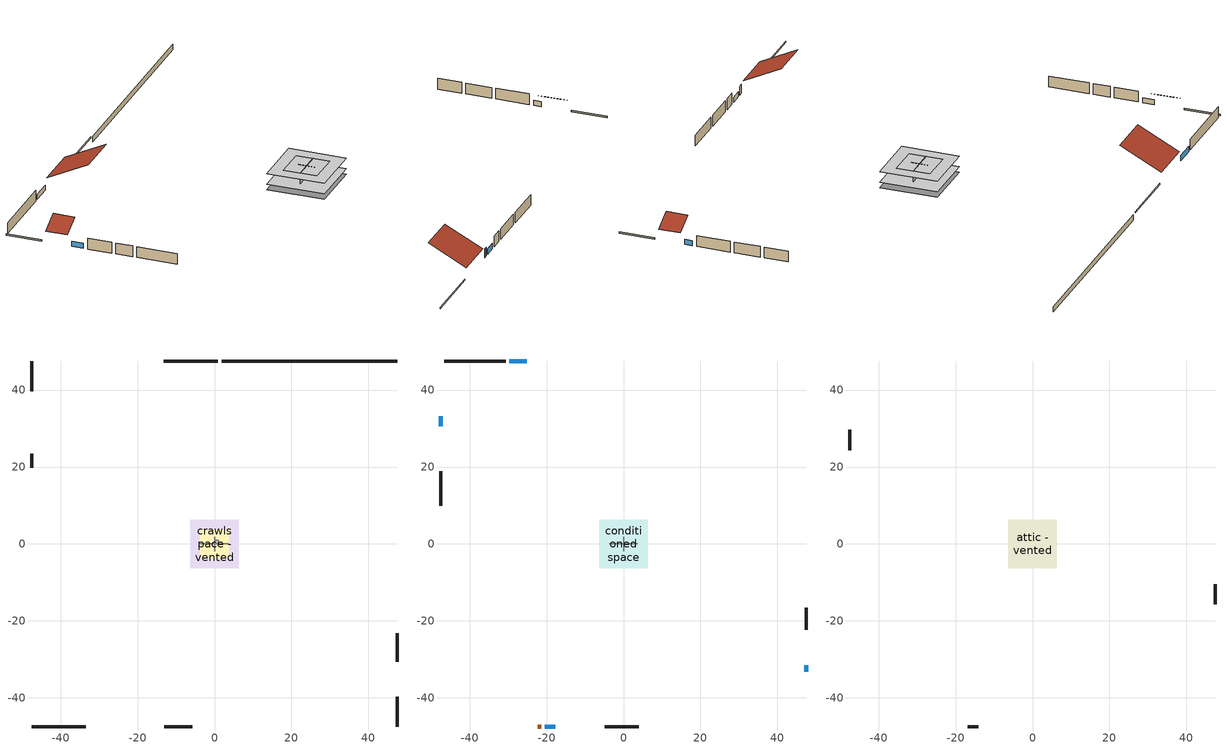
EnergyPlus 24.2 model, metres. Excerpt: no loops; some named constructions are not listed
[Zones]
air source heat pump airloop ret air zone
 floor adiabatic (AdiabaticConst): 0,0 0,1 1,1 1,0 z0
 wall adiabatic (AdiabaticConst): 0,1 0,0 1,0 1,1 0,1 z0:1
 ceiling adiabatic (AdiabaticConst): 1,0 1,1 0,1 0,0 z1
crawlspace - vented
 floor foundation (Slab2 construction): -6.28,-6.28 -6.28,6.28 6.28,6.28 6.28,-6.28 z-0.91
 wall outside (RimJoist1 construction): 0.9,47.55 -13.15,47.55 z0.3:0.61
 wall outside (RimJoist2 construction): 47.55,-47.55 47.55,-39.74 z0.3:0.61
 wall outside (RimJoist3 construction): -47.55,-47.55 -33.5,-47.55 z0.3:0.61
 wall outside (RimJoist4 construction): -47.55,47.55 -47.55,39.74 z0.3:0.61
 wall foundation (FoundationWall1 construction): 47.55,47.55 1.83,47.55 z-0.91:0.3
garage
 floor foundation (Slab1 construction): -3.66,-3.66 -3.66,3.66 3.66,3.66 3.66,-3.66 z0
 wall outside (Wall1 construction): 47.55,-30.54 47.55,-23.22 z0.3:2.74
 wall outside (Wall12 construction): -47.55,23.48 -47.55,19.82 z0.3:2.74
 wall outside (Wall2 construction): -13.11,-47.55 -5.8,-47.55 z0.3:2.74
 wall to conditioned space (Wall5 construction Reversed): 3.66,0 -3.66,0 z0.3:2.74
 wall to conditioned space (Wall6 construction Reversed): 0,1.83 0,-1.83 z0.3:2.74
conditioned space
 floor to crawlspace - vented (Floor2 construction): -6.28,-6.28 -6.28,6.28 6.28,6.28 6.28,-6.28 z0.3
 wall outside (AdiabaticWallConstruction 1): -22.25,-47.55 -21.33,-47.55 z0.3:2.34
 wall outside (AdiabaticWallConstruction): -25.17,47.55 -29.65,47.55 / -20.41,-47.55 -17.72,-47.55 z0.3:1.49; 47.55,-33.15 47.55,-31.47 z0.3:1.43; -47.55,33.15 -47.55,30.59 z0.3:1.46
 wall outside (Wall3 construction): -30.58,47.55 -46.62,47.55 z0.3:2.74
 wall outside (Wall4 construction): 47.55,-22.3 47.55,-16.61 z0.3:2.74
 wall outside (Wall7 construction): -4.87,-47.55 3.97,-47.55 z0.3:2.74
 wall outside (Wall8 construction): -47.55,18.89 -47.55,9.98 z0.3:2.74
 window (WindowConstruction): -25.17,47.55 -29.65,47.55 z0.3:1.49
 window (WindowConstruction 1): 47.55,-33.15 47.55,-31.47 z0.3:1.43
 window (WindowConstruction 2): -20.4,-47.55 -17.72,-47.55 z0.3:1.49
 window (WindowConstruction 3): -47.55,33.15 -47.55,30.59 z0.3:1.46
 door (Door): -22.25,-47.55 -21.33,-47.55 z0.3:2.34
attic - vented
 floor to garage (Floor1 construction): -3.66,-3.66 -3.66,3.66 3.66,3.66 3.66,-3.66 z2.74
 floor to conditioned space (Floor3 construction Reversed): -6.28,-6.28 -6.28,6.28 6.28,6.28 6.28,-6.28 z2.74
 wall outside (Wall10 construction): -47.55,29.66 -47.55,24.41 z0.3:2.74
 wall outside (Wall11 construction): -16.79,-47.55 -14.04,-47.55 z0.3:2.74
 wall outside (Wall9 construction): 47.55,-15.68 47.55,-10.42 z0.3:2.74
 roof outside (Roof1 construction): -24.24,47.55,2.74 -24.24,38.46,7.29 -14.08,38.46,7.29 -14.08,47.55,2.74
 roof outside (Roof2 construction): 47.55,-34.08,2.74 43.31,-34.08,4.86 43.31,-38.82,4.86 47.55,-38.82,2.74
 roof outside (Roof3 construction): -47.55,34.08,2.74 -43.31,34.08,4.86 -43.31,38.82,4.86 -47.55,38.82,2.74
 roof outside (Roof4 construction): -23.18,-47.55,2.74 -23.18,-39.15,6.94 -32.57,-39.15,6.94 -32.57,-47.55,2.74
[Material] Roughness=Rough; Thermal Absorptance=0.9
Name | Thickness {m} | Conductivity {W/m-K} | Density {kg/m3} | Specific Heat {J/kg-K} | Solar Absorptance | Visible Absorptance
ceiling loosefill ins | 0.254 | 0.0480833 | 16.02 | 1046.75 | 0.7 | 0.7
ceiling stud and cavity 1 | 0.1397 | 0.104117 | 65.682 | 1177.47 | 0.7 | 0.7
floor covering | 0.0127 | 0.0433444 | 54.468 | 1339.84 | 0.6 | 0.6
floor stud and cavity | 0.1397 | 0.923637 | 92.3553 | 1139.71 | 0.7 | 0.7
gypsum board | 0.0127 | 0.160291 | 801 | 837.4 | 0.6 | 0.6
osb sheathing 0.5 in. 2; osb sheathing 0.5 in. 3 | 0.0127 | 0.115458 | 512.64 | 1214.23 | 0.7 | 0.7
osb sheathing 0.75 in. | 0.01905 | 0.115458 | 512.64 | 1214.23 | 0.7 | 0.7
wall stud and cavity 2 | 0.1397 | 0.0856282 | 139.0536 | 1170.24 | 0.7 | 0.7
[Construction]
Floor2 construction Reversed: floor covering, osb sheathing 0.75 in., floor stud and cavity
Floor3 construction: ceiling loosefill ins, ceiling stud and cavity 1, gypsum board
Wall5 construction: osb sheathing 0.5 in. 2, wall stud and cavity 2, gypsum board
Wall6 construction: osb sheathing 0.5 in. 3, wall stud and cavity 2, gypsum board
[EnergyManagementSystem:Program]
total_airflows_program: Set total_infil_flow_rate = 0; Set total_mechvent_flow_rate = 0; Set total_natvent_flow_rate = 0; Set total_whf_flow_rate = 0; Set total_infil_flow_rate = total_infil_flow_rate + (infil_program_Qinf * 1); Set total_mechvent_flow_rate = total_mechvent_flow_rate + (infil_program_Qfan * 1); Set total_natvent_flow_rate = total_natvent_flow_rate + (natural_vent_program_Qnv * 1); Set total_whf_flow_rate = total_whf_flow_rate + (natural_vent_program_Qwhf * 1)
total_loads_program: Set loads_htg_tot = 0; Set loads_clg_tot = 0; If htg_load_cond > 0; Set loads_htg_tot = loads_htg_tot + (htg_load_cond - clg_load_cond) * 1.0; Set loads_htg_tot = loads_htg_tot + (htg_load_duct - clg_load_duct) * 1.0; EndIf; Set loads_htg_tot = (@Max loads_htg_tot 0); If clg_load_cond > 0; Set loads_clg_tot = loads_clg_tot + (clg_load_cond - htg_load_cond) * 1.0; Set loads_clg_tot = loads_clg_tot + (clg_load_duct - htg_load_duct) * 1.0; EndIf; Set loads_clg_tot = (@Max loads_clg_tot 0)
unmet_hours_program: Set htg_unmet_hours = 0; Set clg_unmet_hours = 0; Set unit_htg_unmet_hours = 0; If ((DayOfYear >= 1) && (DayOfYear <= 365)); Set unit_htg_unmet_hours = unit_htg_unmet_hours + conditioned_space_htg_unmet_s; If unit_htg_unmet_hours > htg_unmet_hours; Set htg_unmet_hours = unit_htg_unmet_hours; EndIf; EndIf; Set unit_clg_unmet_hours = 0; If ((DayOfYear >= 1) && (DayOfYear <= 365)); Set unit_clg_unmet_hours = unit_clg_unmet_hours + conditioned_space_clg_unmet_s; If unit_clg_unmet_hours > clg_unmet_hours; Set clg_unmet_hours = unit_clg_unmet_hours; EndIf; EndIf
water_heater_Control: Set water_heater_HPWHSchedOverride = water_heater_T_set; If (water_heater_amb_temp<5.56) || (water_heater_amb_temp>48.89); Set water_heater_UESchedOverride = water_heater_T_set; Set water_heater_LESchedOverride = water_heater_T_set; Else; Set water_heater_UESchedOverride = water_heater_T_set - 9.0; Set water_heater_LESchedOverride = 0; EndIf
water_heater_hpwh_EC_adj: If WarmupFlag == 0; Set dhw_e_cons = water_heater_tank_energy + water_heater_tank_on_cycle_parasitic + water_heater_tank_off_cycle_parasitic + water_heater_coil_energy + water_heater_fan_energy; Set water_heater_hpwh_ec_adj_act = 0.0 * dhw_e_cons / 1; EndIf
water_heater_InletAir: Set water_heater_Tamb_act = water_heater_amb_temp; Set water_heater_RHamb_act = 0; Set water_heater_RHamb_act = water_heater_RHamb_act + (water_heater_amb_rh / 100) / 1; Set water_heater_sens_act = (0 - water_heater_sens_cool - (water_heater_tl + water_heater_fan_pwr)) / 1; Set water_heater_lat_act = (0 - water_heater_lat_cool) / 1
[EnergyManagementSystem:Subroutine]
air_source_heat_pump_airloop_0_duct_subroutine: Set AH_MFR = air_source_heat_pump_airloop_AH_MFR / 1; If AH_MFR > 0; Set AH_Tout = air_source_heat_pump_airloop_AH_Tout; Set AH_Wout = air_source_heat_pump_airloop_AH_Wout; Set RA_T = air_source_heat_pump_airloop_RA_T; Set RA_W = air_source_heat_pump_airloop_Ra_W; Set Fan_RTF = air_source_heat_pump_airloop_Fan_RTF; Set DZ_T = air_source_heat_pump_airloop_0_DZ_T; Set DZ_W = air_source_heat_pump_airloop_0_DZ_W; Set AH_VFR = air_source_heat_pump_airloop_AH_VFR / 1; Set h_SA = (@HFnTdbW AH_Tout AH_Wout); Set h_RA = (@HFnTdbW RA_T RA_W); Set h_fg = (@HfgAirFnWTdb AH_Wout AH_Tout); Set h_DZ = (@HFnTdbW DZ_T DZ_W); Set air_cp = 1006.0; Set f_sup = 0.133; Set f_ret = 0.067; Set sup_lk_mfr = f_sup * AH_MFR; Set ret_lk_mfr = f_ret * AH_MFR; Set SupTotLkToCond = sup_lk_mfr*(h_RA - h_SA); Set SupLatLkToCond = sup_lk_mfr*h_fg*(RA_W-AH_Wout); Set SupSensLkToCond = SupTotLkToCond-SupLatLkToCond; Set supply_ua = 142.257; Set eTm = 0-((Fan_RTF/(AH_MFR*air_cp))*supply_ua); Set t_sup = DZ_T+((AH_Tout-DZ_T)*(@Exp eTm)); Set SupCondToCond = AH_MFR*air_cp*(t_sup-AH_Tout); Set SupCondToDZ = 0-SupCondToCond; Set return_ua = 26.344; Set eTm = 0-((Fan_RTF/(AH_MFR*air_cp))*return_ua); Set t_ret = DZ_T+((RA_T-DZ_T)*(@Exp eTm)); Set RetCondToRP = AH_MFR*air_cp*(t_ret-RA_T); Set RetCondToDZ = 0-RetCondToRP; Set RetLatLkToRP = 0; Set RetSensLkToRP = ret_lk_mfr*air_cp*(DZ_T-RA_T); Set SupTotLkToDZ = sup_lk_mfr*(h_SA-h_DZ); Set SupLatLkToDZ = sup_lk_mfr*h_fg*(AH_Wout-DZ_W); Set SupSensLkToDZ = SupTotLkToDZ-SupLatLkToDZ; Set FracOutsideToCond = 1.0; Set FracOutsideToDZ = 0.0; Set FracCondToOutside = 0.0; Set FracDZToOutside = 1.0; Set FracDZToCond = 0.0; Set FracCondToDZ = 0.0; Set lk_imbal_vfr = @ABS(f_sup - f_ret) * AH_VFR; Set ImbalLkCondToDZ = lk_imbal_vfr * FracCondToDZ; Set ImbalLkDZToCond = lk_imbal_vfr * FracDZToCond; Set ImbalLkOutsideToCond = lk_imbal_vfr * FracOutsideToCond; Set ImbalLkOutsideToDZ = lk_imbal_vfr * FracOutsideToDZ; Set ImbalLkCondToOutside = lk_imbal_vfr * FracCondToOutside; Set ImbalLkDZToOutside = lk_imbal_vfr * FracDZToOutside; Else; Set SupLatLkToCond = 0; Set SupSensLkToCond = 0; Set SupCondToCond = 0; Set RetCondToRP = 0; Set RetLatLkToRP = 0; Set RetSensLkToRP = 0; Set RetCondToDZ = 0; Set SupCondToDZ = 0; Set SupLatLkToDZ = 0; Set SupSensLkToDZ = 0; Set ImbalLkCondToDZ = 0; Set ImbalLkDZToCond = 0; Set ImbalLkOutsideToCond = 0; Set ImbalLkOutsideToDZ = 0; Set ImbalLkCondToOutside = 0; Set ImbalLkDZToOutside = 0; EndIf; Set air_source_heat_pump_airloop_0_SupLatLkToCond = SupLatLkToCond; Set air_source_heat_pump_airloop_0_SupSensLkToCond = SupSensLkToCond; Set air_source_heat_pump_airloop_0_SupCondToLv = SupCondToCond; Set air_source_heat_pump_airloop_0_RetCondToRP = RetCondToRP; Set air_source_heat_pump_airloop_0_RetLatLkToRP = RetLatLkToRP; Set air_source_heat_pump_airloop_0_RetSensLkToRP = RetSensLkToRP; Set air_source_heat_pump_airloop_0_RetCondToDZ = RetCondToDZ; Set air_source_heat_pump_airloop_0_SupCondToDZ = SupCondToDZ; Set air_source_heat_pump_airloop_0_SupLatLkToDZ = SupLatLkToDZ; Set air_source_heat_pump_airloop_0_SupSensLkToDZ = SupSensLkToDZ; Set air_source_heat_pump_airloop_0_ZoneMixCondToDZ = ImbalLkCondToDZ; Set air_source_heat_pump_airloop_0_ZoneMixDZToCond = ImbalLkDZToCond; Set air_source_heat_pump_airloop_0_DuctImbalLkSupFanEquivCond = ImbalLkCondToOutside; Set air_source_heat_pump_airloop_0_DuctImbalLkExhFanEquivCond = ImbalLkOutsideToCond; Set air_source_heat_pump_airloop_0_DuctImbalLkSupFanEquivDZ = ImbalLkDZToOutside; Set air_source_heat_pump_airloop_0_DuctImbalLkExhFanEquivDZ = ImbalLkOutsideToDZ
[EnergyManagementSystem:ProgramCallingManager]
air_source_heat_pump_airloop_0_duct_program_calling_manager: EndOfSystemTimestepAfterHVACReporting; air_source_heat_pump_airloop_0_duct_program
air_source_heat_pump_supply_fan_disaggregate_program_calling_manager: EndOfSystemTimestepBeforeHVACReporting; air_source_heat_pump_supply_fan_disaggregate_program
component_loads_program_calling_manager: EndOfZoneTimestepAfterZoneReporting; component_loads_program
crawlspace_vented_1_duct_leakage_imbalance_infil_program_calling_manager: BeginZoneTimestepAfterInitHeatBalance; crawlspace_vented_1_duct_leakage_imbalance_infil_program
fridge_schedule_program_calling_manager: BeginZoneTimestepAfterInitHeatBalance; fridge_schedule_program
infil_program_calling_manager: BeginZoneTimestepAfterInitHeatBalance; infil_program
natural_vent_program_calling_manager: BeginZoneTimestepAfterInitHeatBalance; natural_vent_program
total_airflows_program_calling_manager: EndOfZoneTimestepAfterZoneReporting; total_airflows_program
total_loads_program_calling_manager: EndOfZoneTimestepAfterZoneReporting; total_loads_program
unmet_hours_program_calling_manager: EndOfZoneTimestepBeforeZoneReporting; unmet_hours_program
water_heater_hpwh_EC_adj_ProgramManager: EndOfSystemTimestepBeforeHVACReporting; water_heater_hpwh_EC_adj
water_heater_ProgramManager: InsideHVACSystemIterationLoop; water_heater_Control; water_heater_InletAir
[EnergyManagementSystem:OutputVariable]
Name | EMS Variable | Type of Data in Variable | Update Frequency | EMS Program or Subroutine | Units
air source heat pump supply fan disaggregate clg | air_source_heat_pump_supply_fan_clg | Summed | SystemTimestep | air_source_heat_pump_supply_fan_disaggregate_program | J
air source heat pump supply fan disaggregate htg backup | air_source_heat_pump_supply_fan_backup_htg | Summed | SystemTimestep | air_source_heat_pump_supply_fan_disaggregate_program | J
air source heat pump supply fan disaggregate htg primary | air_source_heat_pump_supply_fan_primary_htg | Summed | SystemTimestep | air_source_heat_pump_supply_fan_disaggregate_program | J
loads_htg_tot_peakload_outvar; loads_htg_tot_annual_outvar; loads_htg_tot_timeseries_outvar | loads_htg_tot | Summed | ZoneTimestep | total_loads_program | J
loads_clg_tot_peakload_outvar; loads_clg_tot_annual_outvar; loads_clg_tot_timeseries_outvar | loads_clg_tot | Summed | ZoneTimestep | total_loads_program | J
htg_unmet_hours_annual_outvar; htg_unmet_hours_timeseries_outvar | htg_unmet_hours | Summed | ZoneTimestep | unmet_hours_program | hr
clg_unmet_hours_annual_outvar; clg_unmet_hours_timeseries_outvar | clg_unmet_hours | Summed | ZoneTimestep | unmet_hours_program | hr
loads_htg_roofs_annual_outvar; loads_htg_roofs_timeseries_outvar | loads_htg_roofs | Summed | ZoneTimestep | component_loads_program | J
loads_htg_ceilings_annual_outvar; loads_htg_ceilings_timeseries_outvar | loads_htg_ceilings | Summed | ZoneTimestep | component_loads_program | J
loads_htg_walls_annual_outvar; loads_htg_walls_timeseries_outvar | loads_htg_walls | Summed | ZoneTimestep | component_loads_program | J
loads_htg_rim_joists_annual_outvar; loads_htg_rim_joists_timeseries_outvar | loads_htg_rim_joists | Summed | ZoneTimestep | component_loads_program | J
loads_htg_foundation_walls_annual_outvar; loads_htg_foundation_walls_timeseries_outvar | loads_htg_foundation_walls | Summed | ZoneTimestep | component_loads_program | J
loads_htg_doors_annual_outvar; loads_htg_doors_timeseries_outvar | loads_htg_doors | Summed | ZoneTimestep | component_loads_program | J
loads_htg_windows_conduction_annual_outvar; loads_htg_windows_conduction_timeseries_outvar | loads_htg_windows_conduction | Summed | ZoneTimestep | component_loads_program | J
loads_htg_windows_solar_annual_outvar; loads_htg_windows_solar_timeseries_outvar | loads_htg_windows_solar | Summed | ZoneTimestep | component_loads_program | J
loads_htg_skylights_conduction_annual_outvar; loads_htg_skylights_conduction_timeseries_outvar | loads_htg_skylights_conduction | Summed | ZoneTimestep | component_loads_program | J
loads_htg_skylights_solar_annual_outvar; loads_htg_skylights_solar_timeseries_outvar | loads_htg_skylights_solar | Summed | ZoneTimestep | component_loads_program | J
loads_htg_floors_annual_outvar; loads_htg_floors_timeseries_outvar | loads_htg_floors | Summed | ZoneTimestep | component_loads_program | J
loads_htg_slabs_annual_outvar; loads_htg_slabs_timeseries_outvar | loads_htg_slabs | Summed | ZoneTimestep | component_loads_program | J
loads_htg_internal_mass_annual_outvar; loads_htg_internal_mass_timeseries_outvar | loads_htg_internal_mass | Summed | ZoneTimestep | component_loads_program | J
loads_htg_infil_annual_outvar; loads_htg_infil_timeseries_outvar | loads_htg_infil | Summed | ZoneTimestep | component_loads_program | J
loads_htg_natvent_annual_outvar; loads_htg_natvent_timeseries_outvar | loads_htg_natvent | Summed | ZoneTimestep | component_loads_program | J
loads_htg_mechvent_annual_outvar; loads_htg_mechvent_timeseries_outvar | loads_htg_mechvent | Summed | ZoneTimestep | component_loads_program | J
loads_htg_whf_annual_outvar; loads_htg_whf_timeseries_outvar | loads_htg_whf | Summed | ZoneTimestep | component_loads_program | J
loads_htg_ducts_annual_outvar; loads_htg_ducts_timeseries_outvar | loads_htg_ducts | Summed | ZoneTimestep | component_loads_program | J
loads_htg_intgains_annual_outvar; loads_htg_intgains_timeseries_outvar | loads_htg_intgains | Summed | ZoneTimestep | component_loads_program | J
loads_htg_lighting_annual_outvar; loads_htg_lighting_timeseries_outvar | loads_htg_lighting | Summed | ZoneTimestep | component_loads_program | J
loads_clg_roofs_annual_outvar; loads_clg_roofs_timeseries_outvar | loads_clg_roofs | Summed | ZoneTimestep | component_loads_program | J
loads_clg_ceilings_annual_outvar; loads_clg_ceilings_timeseries_outvar | loads_clg_ceilings | Summed | ZoneTimestep | component_loads_program | J
loads_clg_walls_annual_outvar; loads_clg_walls_timeseries_outvar | loads_clg_walls | Summed | ZoneTimestep | component_loads_program | J
loads_clg_rim_joists_annual_outvar; loads_clg_rim_joists_timeseries_outvar | loads_clg_rim_joists | Summed | ZoneTimestep | component_loads_program | J
loads_clg_foundation_walls_annual_outvar; loads_clg_foundation_walls_timeseries_outvar | loads_clg_foundation_walls | Summed | ZoneTimestep | component_loads_program | J
loads_clg_doors_annual_outvar; loads_clg_doors_timeseries_outvar | loads_clg_doors | Summed | ZoneTimestep | component_loads_program | J
loads_clg_windows_conduction_annual_outvar; loads_clg_windows_conduction_timeseries_outvar | loads_clg_windows_conduction | Summed | ZoneTimestep | component_loads_program | J
loads_clg_windows_solar_annual_outvar; loads_clg_windows_solar_timeseries_outvar | loads_clg_windows_solar | Summed | ZoneTimestep | component_loads_program | J
loads_clg_skylights_conduction_annual_outvar; loads_clg_skylights_conduction_timeseries_outvar | loads_clg_skylights_conduction | Summed | ZoneTimestep | component_loads_program | J
loads_clg_skylights_solar_annual_outvar; loads_clg_skylights_solar_timeseries_outvar | loads_clg_skylights_solar | Summed | ZoneTimestep | component_loads_program | J
loads_clg_floors_annual_outvar; loads_clg_floors_timeseries_outvar | loads_clg_floors | Summed | ZoneTimestep | component_loads_program | J
loads_clg_slabs_annual_outvar; loads_clg_slabs_timeseries_outvar | loads_clg_slabs | Summed | ZoneTimestep | component_loads_program | J
loads_clg_internal_mass_annual_outvar; loads_clg_internal_mass_timeseries_outvar | loads_clg_internal_mass | Summed | ZoneTimestep | component_loads_program | J
loads_clg_infil_annual_outvar; loads_clg_infil_timeseries_outvar | loads_clg_infil | Summed | ZoneTimestep | component_loads_program | J
loads_clg_natvent_annual_outvar; loads_clg_natvent_timeseries_outvar | loads_clg_natvent | Summed | ZoneTimestep | component_loads_program | J
loads_clg_mechvent_annual_outvar; loads_clg_mechvent_timeseries_outvar | loads_clg_mechvent | Summed | ZoneTimestep | component_loads_program | J
loads_clg_whf_annual_outvar; loads_clg_whf_timeseries_outvar | loads_clg_whf | Summed | ZoneTimestep | component_loads_program | J
loads_clg_ducts_annual_outvar; loads_clg_ducts_timeseries_outvar | loads_clg_ducts | Summed | ZoneTimestep | component_loads_program | J
loads_clg_intgains_annual_outvar; loads_clg_intgains_timeseries_outvar | loads_clg_intgains | Summed | ZoneTimestep | component_loads_program | J
loads_clg_lighting_annual_outvar; loads_clg_lighting_timeseries_outvar | loads_clg_lighting | Summed | ZoneTimestep | component_loads_program | J
total_infil_flow_rate_timeseries_outvar | total_infil_flow_rate | Averaged | ZoneTimestep | total_airflows_program | m^3/s
total_mechvent_flow_rate_timeseries_outvar | total_mechvent_flow_rate | Averaged | ZoneTimestep | total_airflows_program | m^3/s
total_natvent_flow_rate_timeseries_outvar | total_natvent_flow_rate | Averaged | ZoneTimestep | total_airflows_program | m^3/s
total_whf_flow_rate_timeseries_outvar | total_whf_flow_rate | Averaged | ZoneTimestep | total_airflows_program | m^3/s
[Schedule:Day:Interval]
trans schedule winter=0.85 summer=0.7 day; trans schedule winter=0.85 summer=0.7 day 2: No, 24:00, 0.85
trans schedule winter=0.85 summer=0.7 day 1: No, 24:00, 0.7
trans schedule winter=0.85 summer=0.7 default day; mech vent bath fan 0 schedule default day; mech vent range fan 0 schedule default day; general water use schedule default day; freezer schedule default day; cooling season schedule day; cooling season schedule day 2; cooling season schedule default day; exterior lighting schedule default day; natural vent schedule default day: No, 24:00, 0
mech vent bath fan 0 schedule day: No, 07:00, 0, 08:00, 1, 24:00, 0
mech vent range fan 0 schedule day: No, 17:00, 0, 18:00, 1, 24:00, 0
general water use schedule day: No, 01:00, 0.315068, 03:00, 0.287671, 04:00, 0.342466, 05:00, 0.369863, 06:00, 0.520548, 07:00, 0.60274, 08:00, 0.534247, 10:00, 0.506849, 11:00, 0.465753, 14:00, 0.479452, 15:00, 0.534247, 16:00, 0.589041, 17:00, 0.69863, 18:00, 0.876712, 19:00, 0.890411, 20:00, 0.986301, 21:00, 1, 22:00, 0.863014, 23:00, 0.616438, 24:00, 0.465753
freezer schedule day; freezer schedule day 6: No, 01:00, 0.610949, 02:00, 0.595675, 03:00, 0.580401, 04:00, 0.565128, 06:00, 0.549854, 07:00, 0.580401, 08:00, 0.610949, 10:00, 0.626223, 12:00, 0.610949, 15:00, 0.641496, 16:00, 0.626223, 17:00, 0.672044, 18:00, 0.733139, 19:00, 0.763686, 20:00, 0.733139, 21:00, 0.717865, 22:00, 0.702591, 23:00, 0.672044, 24:00, 0.626223
freezer schedule day 1: No, 01:00, 0.609489, 02:00, 0.594252, 03:00, 0.579015, 04:00, 0.563777, 06:00, 0.54854, 07:00, 0.579015, 08:00, 0.609489, 10:00, 0.624726, 12:00, 0.609489, 15:00, 0.639964, 16:00, 0.624726, 17:00, 0.670438, 18:00, 0.731387, 19:00, 0.761861, 20:00, 0.731387, 21:00, 0.71615, 22:00, 0.700912, 23:00, 0.670438, 24:00, 0.624726
freezer schedule day 2: No, 01:00, 0.791241, 02:00, 0.77146, 03:00, 0.751679, 04:00, 0.731898, 06:00, 0.712117, 07:00, 0.751679, 08:00, 0.791241, 10:00, 0.811022, 12:00, 0.791241, 15:00, 0.830803, 16:00, 0.811022, 17:00, 0.870365, 18:00, 0.949489, 19:00, 0.989051, 20:00, 0.949489, 21:00, 0.929708, 22:00, 0.909927, 23:00, 0.870365, 24:00, 0.811022
freezer schedule day 3: No, 01:00, 0.8, 02:00, 0.78, 03:00, 0.76, 04:00, 0.74, 06:00, 0.72, 07:00, 0.76, 08:00, 0.8, 10:00, 0.82, 12:00, 0.8, 15:00, 0.84, 16:00, 0.82, 17:00, 0.88, 18:00, 0.96, 19:00, 1, 20:00, 0.96, 21:00, 0.94, 22:00, 0.92, 23:00, 0.88, 24:00, 0.82
freezer schedule day 4: No, 01:00, 0.679562, 02:00, 0.662573, 03:00, 0.645584, 04:00, 0.628595, 06:00, 0.611606, 07:00, 0.645584, 08:00, 0.679562, 10:00, 0.696551, 12:00, 0.679562, 15:00, 0.71354, 16:00, 0.696551, 17:00, 0.747518, 18:00, 0.815474, 19:00, 0.849453, 20:00, 0.815474, 21:00, 0.798485, 22:00, 0.781496, 23:00, 0.747518, 24:00, 0.696551
freezer schedule day 5: No, 01:00, 0.675182, 02:00, 0.658303, 03:00, 0.641423, 04:00, 0.624544, 06:00, 0.607664, 07:00, 0.641423, 08:00, 0.675182, 10:00, 0.692062, 12:00, 0.675182, 15:00, 0.708942, 16:00, 0.692062, 17:00, 0.742701, 18:00, 0.810219, 19:00, 0.843978, 20:00, 0.810219, 21:00, 0.793339, 22:00, 0.77646, 23:00, 0.742701, 24:00, 0.692062
cooling season schedule day 1; natural vent schedule day: No, 24:00, 1
exterior lighting schedule day: No, 01:00, 0.566667, 03:00, 0.524167, 05:00, 0.495833, 06:00, 0.5525, 07:00, 0.623333, 08:00, 0.580833, 09:00, 0.439167, 10:00, 0.354167, 12:00, 0.34, 13:00, 0.354167, 14:00, 0.396667, 15:00, 0.425, 16:00, 0.495833, 17:00, 0.623333, 18:00, 0.793333, 19:00, 0.906667, 20:00, 0.963333, 21:00, 0.991667, 22:00, 0.920833, 23:00, 0.793333, 24:00, 0.665833
exterior lighting schedule day 1: No, 01:00, 0.528571, 03:00, 0.488929, 05:00, 0.4625, 06:00, 0.515357, 07:00, 0.581429, 08:00, 0.541786, 09:00, 0.409643, 10:00, 0.330357, 12:00, 0.317143, 13:00, 0.330357, 14:00, 0.37, 15:00, 0.396429, 16:00, 0.4625, 17:00, 0.581429, 18:00, 0.74, 19:00, 0.845714, 20:00, 0.898571, 21:00, 0.925, 22:00, 0.858929, 23:00, 0.74, 24:00, 0.621071
exterior lighting schedule day 10: No, 01:00, 0.552381, 03:00, 0.510952, 05:00, 0.483333, 06:00, 0.538571, 07:00, 0.607619, 08:00, 0.56619, 09:00, 0.428095, 10:00, 0.345238, 12:00, 0.331429, 13:00, 0.345238, 14:00, 0.386667, 15:00, 0.414286, 16:00, 0.483333, 17:00, 0.607619, 18:00, 0.773333, 19:00, 0.88381, 20:00, 0.939048, 21:00, 0.966667, 22:00, 0.897619, 23:00, 0.773333, 24:00, 0.649048
exterior lighting schedule day 11: No, 01:00, 0.571429, 03:00, 0.528571, 05:00, 0.5, 06:00, 0.557143, 07:00, 0.628571, 08:00, 0.585714, 09:00, 0.442857, 10:00, 0.357143, 12:00, 0.342857, 13:00, 0.357143, 14:00, 0.4, 15:00, 0.428571, 16:00, 0.5, 17:00, 0.628571, 18:00, 0.8, 19:00, 0.914286, 20:00, 0.971429, 21:00, 1, 22:00, 0.928571, 23:00, 0.8, 24:00, 0.671429
exterior lighting schedule day 2: No, 01:00, 0.485714, 03:00, 0.449286, 05:00, 0.425, 06:00, 0.473571, 07:00, 0.534286, 08:00, 0.497857, 09:00, 0.376429, 10:00, 0.303571, 12:00, 0.291429, 13:00, 0.303571, 14:00, 0.34, 15:00, 0.364286, 16:00, 0.425, 17:00, 0.534286, 18:00, 0.68, 19:00, 0.777143, 20:00, 0.825714, 21:00, 0.85, 22:00, 0.789286, 23:00, 0.68, 24:00, 0.570714
exterior lighting schedule day 3: No, 01:00, 0.442857, 03:00, 0.409643, 05:00, 0.3875, 06:00, 0.431786, 07:00, 0.487143, 08:00, 0.453929, 09:00, 0.343214, 10:00, 0.276786, 12:00, 0.265714, 13:00, 0.276786, 14:00, 0.31, 15:00, 0.332143, 16:00, 0.3875, 17:00, 0.487143, 18:00, 0.62, 19:00, 0.708571, 20:00, 0.752857, 21:00, 0.775, 22:00, 0.719643, 23:00, 0.62, 24:00, 0.520357
exterior lighting schedule day 4: No, 01:00, 0.4, 03:00, 0.37, 05:00, 0.35, 06:00, 0.39, 07:00, 0.44, 08:00, 0.41, 09:00, 0.31, 10:00, 0.25, 12:00, 0.24, 13:00, 0.25, 14:00, 0.28, 15:00, 0.3, 16:00, 0.35, 17:00, 0.44, 18:00, 0.56, 19:00, 0.64, 20:00, 0.68, 21:00, 0.7, 22:00, 0.65, 23:00, 0.56, 24:00, 0.47
exterior lighting schedule day 5: No, 01:00, 0.380952, 03:00, 0.352381, 05:00, 0.333333, 06:00, 0.371429, 07:00, 0.419048, 08:00, 0.390476, 09:00, 0.295238, 10:00, 0.238095, 12:00, 0.228571, 13:00, 0.238095, 14:00, 0.266667, 15:00, 0.285714, 16:00, 0.333333, 17:00, 0.419048, 18:00, 0.533333, 19:00, 0.609524, 20:00, 0.647619, 21:00, 0.666667, 22:00, 0.619048, 23:00, 0.533333, 24:00, 0.447619
exterior lighting schedule day 6: No, 01:00, 0.390476, 03:00, 0.36119, 05:00, 0.341667, 06:00, 0.380714, 07:00, 0.429524, 08:00, 0.400238, 09:00, 0.302619, 10:00, 0.244048, 12:00, 0.234286, 13:00, 0.244048, 14:00, 0.273333, 15:00, 0.292857, 16:00, 0.341667, 17:00, 0.429524, 18:00, 0.546667, 19:00, 0.624762, 20:00, 0.66381, 21:00, 0.683333, 22:00, 0.634524, 23:00, 0.546667, 24:00, 0.45881
exterior lighting schedule day 7: No, 01:00, 0.419048, 03:00, 0.387619, 05:00, 0.366667, 06:00, 0.408571, 07:00, 0.460952, 08:00, 0.429524, 09:00, 0.324762, 10:00, 0.261905, 12:00, 0.251429, 13:00, 0.261905, 14:00, 0.293333, 15:00, 0.314286, 16:00, 0.366667, 17:00, 0.460952, 18:00, 0.586667, 19:00, 0.670476, 20:00, 0.712381, 21:00, 0.733333, 22:00, 0.680952, 23:00, 0.586667, 24:00, 0.492381
exterior lighting schedule day 8: No, 01:00, 0.466667, 03:00, 0.431667, 05:00, 0.408333, 06:00, 0.455, 07:00, 0.513333, 08:00, 0.478333, 09:00, 0.361667, 10:00, 0.291667, 12:00, 0.28, 13:00, 0.291667, 14:00, 0.326667, 15:00, 0.35, 16:00, 0.408333, 17:00, 0.513333, 18:00, 0.653333, 19:00, 0.746667, 20:00, 0.793333, 21:00, 0.816667, 22:00, 0.758333, 23:00, 0.653333, 24:00, 0.548333
exterior lighting schedule day 9: No, 01:00, 0.509524, 03:00, 0.47131, 05:00, 0.445833, 06:00, 0.496786, 07:00, 0.560476, 08:00, 0.522262, 09:00, 0.394881, 10:00, 0.318452, 12:00, 0.305714, 13:00, 0.318452, 14:00, 0.356667, 15:00, 0.382143, 16:00, 0.445833, 17:00, 0.560476, 18:00, 0.713333, 19:00, 0.815238, 20:00, 0.86619, 21:00, 0.891667, 22:00, 0.827976, 23:00, 0.713333, 24:00, 0.59869
[Schedule:Week:Daily]
cooling season schedule Week Rule - Jan1-May26: cooling season schedule day, cooling season schedule day, cooling season schedule day, cooling season schedule day, cooling season schedule day, cooling season schedule day, cooling season schedule day, cooling season schedule default day, cooling season schedule default day, cooling season schedule default day, cooling season schedule default day, cooling season schedule default day
cooling season schedule Week Rule - May27-Jun2: cooling season schedule day, cooling season schedule day, cooling season schedule day, cooling season schedule day, cooling season schedule day, cooling season schedule day 1, cooling season schedule day 1, cooling season schedule default day, cooling season schedule default day, cooling season schedule default day, cooling season schedule default day, cooling season schedule default day
cooling season schedule Week Rule - Jun3-Sep29: cooling season schedule day 1, cooling season schedule day 1, cooling season schedule day 1, cooling season schedule day 1, cooling season schedule day 1, cooling season schedule day 1, cooling season schedule day 1, cooling season schedule default day, cooling season schedule default day, cooling season schedule default day, cooling season schedule default day, cooling season schedule default day
cooling season schedule Week Rule - Sep30-Oct6: cooling season schedule day 1, cooling season schedule day 2, cooling season schedule day 2, cooling season schedule day 2, cooling season schedule day 2, cooling season schedule day 2, cooling season schedule day 2, cooling season schedule default day, cooling season schedule default day, cooling season schedule default day, cooling season schedule default day, cooling season schedule default day
cooling season schedule Week Rule - Oct7-Dec31: cooling season schedule day 2, cooling season schedule day 2, cooling season schedule day 2, cooling season schedule day 2, cooling season schedule day 2, cooling season schedule day 2, cooling season schedule day 2, cooling season schedule default day, cooling season schedule default day, cooling season schedule default day, cooling season schedule default day, cooling season schedule default day
exterior lighting schedule Week Rule - Sep30-Oct6: exterior lighting schedule day 8, exterior lighting schedule day 9, exterior lighting schedule day 9, exterior lighting schedule day 9, exterior lighting schedule day 9, exterior lighting schedule day 9, exterior lighting schedule day 9, exterior lighting schedule default day, exterior lighting schedule default day, exterior lighting schedule default day, exterior lighting schedule default day, exterior lighting schedule default day
exterior lighting schedule Week Rule - Oct7-Oct27: exterior lighting schedule day 9, exterior lighting schedule day 9, exterior lighting schedule day 9, exterior lighting schedule day 9, exterior lighting schedule day 9, exterior lighting schedule day 9, exterior lighting schedule day 9, exterior lighting schedule default day, exterior lighting schedule default day, exterior lighting schedule default day, exterior lighting schedule default day, exterior lighting schedule default day
exterior lighting schedule Week Rule - Oct28-Nov3: exterior lighting schedule day 9, exterior lighting schedule day 9, exterior lighting schedule day 9, exterior lighting schedule day 9, exterior lighting schedule day 10, exterior lighting schedule day 10, exterior lighting schedule day 10, exterior lighting schedule default day, exterior lighting schedule default day, exterior lighting schedule default day, exterior lighting schedule default day, exterior lighting schedule default day
exterior lighting schedule Week Rule - Nov4-Nov24: exterior lighting schedule day 10, exterior lighting schedule day 10, exterior lighting schedule day 10, exterior lighting schedule day 10, exterior lighting schedule day 10, exterior lighting schedule day 10, exterior lighting schedule day 10, exterior lighting schedule default day, exterior lighting schedule default day, exterior lighting schedule default day, exterior lighting schedule default day, exterior lighting schedule default day
exterior lighting schedule Week Rule - Nov25-Dec1: exterior lighting schedule day 10, exterior lighting schedule day 10, exterior lighting schedule day 10, exterior lighting schedule day 10, exterior lighting schedule day 10, exterior lighting schedule day 10, exterior lighting schedule day 11, exterior lighting schedule default day, exterior lighting schedule default day, exterior lighting schedule default day, exterior lighting schedule default day, exterior lighting schedule default day
exterior lighting schedule Week Rule - Dec2-Dec31: exterior lighting schedule day 11, exterior lighting schedule day 11, exterior lighting schedule day 11, exterior lighting schedule day 11, exterior lighting schedule day 11, exterior lighting schedule day 11, exterior lighting schedule day 11, exterior lighting schedule default day, exterior lighting schedule default day, exterior lighting schedule default day, exterior lighting schedule default day, exterior lighting schedule default day
natural vent schedule Week Rule - Jan1-Jan6: natural vent schedule day, natural vent schedule day, natural vent schedule default day, natural vent schedule day, natural vent schedule default day, natural vent schedule day, natural vent schedule default day, natural vent schedule default day, natural vent schedule default day, natural vent schedule default day, natural vent schedule default day, natural vent schedule default day
natural vent schedule Week Rule - Jan7-Dec31: natural vent schedule default day, natural vent schedule day, natural vent schedule default day, natural vent schedule day, natural vent schedule default day, natural vent schedule day, natural vent schedule default day, natural vent schedule default day, natural vent schedule default day, natural vent schedule default day, natural vent schedule default day, natural vent schedule default day
[Schedule:Year]
cooling season schedule: cooling season schedule Week Rule - Jan1-May26, 1, 1, 5, 26, cooling season schedule Week Rule - May27-Jun2, 5, 27, 6, 2, cooling season schedule Week Rule - Jun3-Sep29, 6, 3, 9, 29, cooling season schedule Week Rule - Sep30-Oct6, 9, 30, 10, 6, cooling season schedule Week Rule - Oct7-Dec31, 10, 7, 12, 31
natural vent schedule: natural vent schedule Week Rule - Jan1-Jan6, 1, 1, 1, 6, natural vent schedule Week Rule - Jan7-Dec31, 1, 7, 12, 31
[Schedule:File]
hot_water_dishwasher: File=in.schedules.csv; Column Number=7; Rows to Skip at Top=1; Number of Hours of Data=8760; Column Separator=Comma; Interpolate to Timestep=Yes; Minutes per Item=15; Adjust Schedule for Daylight Savings=Yes
